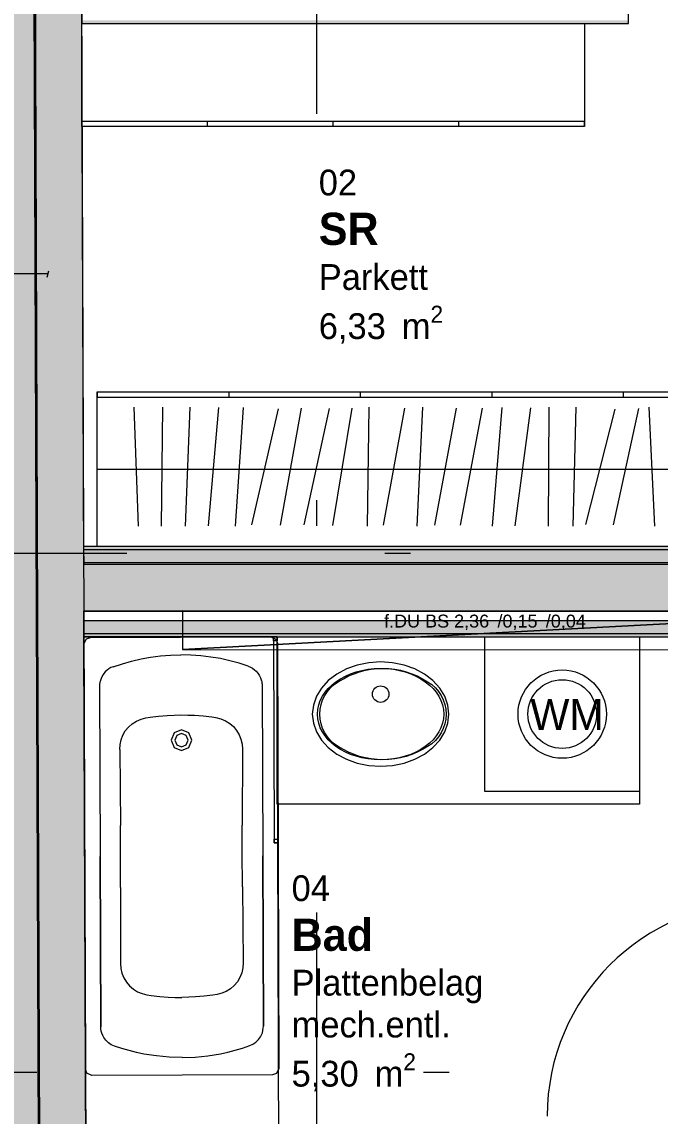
# Model space of a CAD drawing. Header units: metres. Extents: x -4 to 206, y -18 to 45.
# Drawn here: x 0.093 to 2.568, y -8.185 to -3.939 of the extents above; entities that cross this region are included whole.
import ezdxf

# ---------------------------------------------------------------- set-up
doc = ezdxf.new("R2010")
doc.units = ezdxf.units.M
doc.header["$MEASUREMENT"] = 0
for name, pattern in [('Achse', [0.004, 0.002, -0.001, 0, -0.001]), ('Punkt 1_1', [0.075, 0.025, -0.05]), ('Schnittlinie', [0.006, 0.003, -0.0015, 0, -0.0015]), ('Untersicht', [0.001, 0.0005, -0.0005])]:
    doc.linetypes.add(name, pattern=pattern)
for name, color, linetype in [('3._3.Stock PP STG1_1_000 Achsraster', 7, 'Continuous'), ('3._3.Stock PP STG1_1_110 Wand Aussen', 7, 'Continuous'), ('3._3.Stock PP STG1_1_120 Wand Innen tragend', 7, 'Continuous'), ('3._3.Stock PP STG1_1_130 Wand Innen', 7, 'Continuous'), ('3._3.Stock PP STG1_1_210 Decke', 7, 'Continuous'), ('3._3.Stock PP STG1_1_220 Bodenaufbau', 7, 'Continuous'), ('3._3.Stock PP STG1_1_270 Deckendurchbruchsymbol', 7, 'Continuous'), ('3._3.Stock PP STG1_1_510 Möblierung', 7, 'Continuous'), ('3._3.Stock PP STG1_1_540 Sanitäreinrichtung', 7, 'Continuous'), ('3._3.Stock PP STG1_1_810 Raum', 7, 'Continuous'), ('3._3.Stock PP STG1_1_815 Raumbegrenzung', 7, 'Continuous'), ('3._3.Stock PP STG1_1_851 Marker Schnitt', 7, 'Continuous'), ('3._3.Stock PP STG1_1_915 Allgemein Beschriftung.x', 7, 'Continuous')]:
    doc.layers.add(name, color=color, linetype=linetype)
doc.styles.add('ERSTELLTER_STIL_1', font='arial.ttf')
doc.styles.add('ERSTELLTER_STIL_2', font='')
doc.styles.add('ERSTELLTER_STIL_6', font='')
doc.styles.add('ERSTELLTER_STIL_7', font='')
doc.styles.get('ERSTELLTER_STIL_2').set_extended_font_data('Eurostile')
doc.styles.get('ERSTELLTER_STIL_6').set_extended_font_data('Eurostile', bold=True)
doc.styles.get('ERSTELLTER_STIL_7').set_extended_font_data('Muli')
doc.linetypes.add('Grenze Bundesland', pattern='A,0,[2,415_260415_PP_VA_1_6 3 St1.Shx,S=1.5873e-05,R=0,X=0,Y=0],-0.003,0', length=0.003)

msp = doc.modelspace()

# ---------------------------------------------------------------- hatches: boundary and pattern name
at = {"layer": '3._3.Stock PP STG1_1_110 Wand Aussen', "linetype": 'Continuous', "lineweight": 13, "true_color": 0xff6400}
msp.add_hatch(color=30, dxfattribs=at).paths.add_polyline_path([(0.1795, -14.875), (0.1255, -0.125), (0.0055, -0.125), (0.0595, -14.875)])
at = {"layer": '3._3.Stock PP STG1_1_110 Wand Aussen', "linetype": 'Continuous', "lineweight": 0, "true_color": 0x373737}
msp.add_hatch(color=250, dxfattribs=at).paths.add_polyline_path([(0.1845, -14.87), (0.1305, -0.13), (0.1255, -0.13), (0.1795, -14.87)])
at = {"layer": '3._3.Stock PP STG1_1_110 Wand Aussen', "linetype": 'Continuous', "lineweight": 13, "true_color": 0x3f7f02}
msp.add_hatch(color=76, dxfattribs=at).paths.add_polyline_path([(0.3111, -0.31), (0.1311, -0.31), (0.1839, -14.69), (0.3639, -14.69)])
at = {"layer": '3._3.Stock PP STG1_1_120 Wand Innen tragend', "linetype": 'Continuous', "lineweight": 13, "true_color": 0xfb02fe}
msp.add_hatch(color=6, dxfattribs=at).paths.add_polyline_path([(3.445, -5.975), (0.3319, -5.975), (0.332, -5.9875), (3.445, -5.9875)])
at = {"layer": '3._3.Stock PP STG1_1_120 Wand Innen tragend', "linetype": 'Continuous', "lineweight": 13, "true_color": 0xffaa00}
msp.add_hatch(color=40, dxfattribs=at).paths.add_polyline_path([(3.445, -5.9875), (0.332, -5.9875), (0.3321, -6.0375), (3.445, -6.0375)])
at = {"layer": '3._3.Stock PP STG1_1_120 Wand Innen tragend', "linetype": 'Continuous', "lineweight": 13, "true_color": 0x3f7f02}
msp.add_hatch(color=76, dxfattribs=at).paths.add_polyline_path([(3.445, -6.045), (0.3322, -6.045), (0.3328, -6.225), (3.445, -6.225)])
at = {"layer": '3._3.Stock PP STG1_1_130 Wand Innen', "linetype": 'Continuous', "lineweight": 13, "true_color": 0xfb02fe}
for points in [[(0.3245, -3.945), (2.445, -3.945), (2.445, -3.9325), (0.3244, -3.9325)], [(0.3332, -6.325), (2.985, -6.325), (2.985, -6.3125), (0.3331, -6.3125)]]:
    msp.add_hatch(color=6, dxfattribs=at).paths.add_polyline_path(points)
at = {"layer": '3._3.Stock PP STG1_1_130 Wand Innen', "linetype": 'Continuous', "lineweight": 13, "true_color": 0xffaa00}
msp.add_hatch(color=40, dxfattribs=at).paths.add_polyline_path([(0.3331, -6.3125), (2.985, -6.3125), (2.985, -6.2625), (0.333, -6.2625)])

# ---------------------------------------------------------------- linework, layer by layer
at = {"layer": '3._3.Stock PP STG1_1_000 Achsraster', "color": 5, "linetype": 'Achse', "lineweight": 0, "ltscale": 1000}
msp.add_line((-1.5, -6), (21, -6), dxfattribs=at)
at = {"layer": '3._3.Stock PP STG1_1_110 Wand Aussen', "color": 7, "linetype": 'Continuous', "lineweight": 13, "ltscale": 1000}
msp.add_line((0.1255, -0.13), (0.1795, -14.87), dxfattribs=at)
at = {"layer": '3._3.Stock PP STG1_1_110 Wand Aussen', "color": 7, "linetype": 'Continuous', "lineweight": 18, "ltscale": 1000}
msp.add_line((0.1311, -0.31), (0.1839, -14.69), dxfattribs=at)
at = {"layer": '3._3.Stock PP STG1_1_110 Wand Aussen', "color": 7, "linetype": 'Continuous', "lineweight": 18, "ltscale": 1000, "flags": 128}
for points in [[(0.3322, -6.045), (0.3111, -0.31)], [(0.3639, -14.69), (0.3328, -6.225)]]:
    msp.add_lwpolyline(points, dxfattribs=at)
at = {"layer": '3._3.Stock PP STG1_1_120 Wand Innen tragend', "color": 7, "linetype": 'Continuous', "lineweight": 13, "ltscale": 1000}
for p, q in [((3.445, -5.9875), (0.332, -5.9875)), ((3.445, -6.0375), (0.3321, -6.0375))]:
    msp.add_line(p, q, dxfattribs=at)
at = {"layer": '3._3.Stock PP STG1_1_120 Wand Innen tragend', "color": 7, "linetype": 'Continuous', "lineweight": 18, "ltscale": 1000}
msp.add_line((3.445, -6.045), (0.3322, -6.045), dxfattribs=at)
at = {"layer": '3._3.Stock PP STG1_1_120 Wand Innen tragend', "color": 7, "linetype": 'Continuous', "lineweight": 13, "ltscale": 1000, "flags": 128}
for points in [[(3.445, -5.975), (0.3319, -5.975)], [(0.3319, -5.975), (0.332, -5.9875)], [(0.332, -5.9875), (0.3321, -6.0375)], [(0.3321, -6.0375), (0.3322, -6.045)]]:
    msp.add_lwpolyline(points, dxfattribs=at)
at = {"layer": '3._3.Stock PP STG1_1_120 Wand Innen tragend', "color": 7, "linetype": 'Continuous', "lineweight": 18, "ltscale": 1000, "flags": 128}
msp.add_lwpolyline([(0.3328, -6.225), (3.445, -6.225)], dxfattribs=at)
at = {"layer": '3._3.Stock PP STG1_1_130 Wand Innen', "color": 7, "linetype": 'Continuous', "lineweight": 18, "ltscale": 1000}
for p, q in [((2.985, -6.2625), (0.333, -6.2625)), ((0.3331, -6.3125), (2.985, -6.3125))]:
    msp.add_line(p, q, dxfattribs=at)
at = {"layer": '3._3.Stock PP STG1_1_130 Wand Innen', "color": 7, "linetype": 'Continuous', "lineweight": 18, "ltscale": 1000, "flags": 128}
for points in [[(0.3241, -3.845), (0.3245, -3.945)], [(2.445, -3.945), (2.445, -3.845)], [(0.3245, -3.945), (2.445, -3.945)], [(2.985, -6.225), (0.3328, -6.225)], [(0.3328, -6.225), (0.3332, -6.325)], [(0.3332, -6.325), (2.985, -6.325)]]:
    msp.add_lwpolyline(points, dxfattribs=at)
at = {"layer": '3._3.Stock PP STG1_1_130 Wand Innen', "color": 7, "linetype": 'Continuous', "lineweight": 13, "ltscale": 1000}
msp.add_arc((2.96, -8.185), 0.83, 90, 180, dxfattribs=at)
at = {"layer": '3._3.Stock PP STG1_1_210 Decke', "color": 7, "linetype": 'Continuous', "lineweight": 13, "ltscale": 1000, "true_color": 0xf4f4f4, "flags": 128}
msp.add_lwpolyline([(3.625, -0.13), (0.1305, -0.13), (0.1845, -14.87), (5.505, -14.87), (5.505, -15.84), (13.475, -15.84), (13.475, -14.87), (18.8055, -14.87), (18.8546, -0.13), (15.325, -0.13), (15.325, -0.53), (12.96, -0.53), (12.96, 0.67), (6.02, 0.67), (6.02, -0.53), (3.625, -0.53)], close=True, dxfattribs=at)
msp.add_lwpolyline([(3.625, -0.13), (0.1305, -0.13), (0.1845, -14.87), (5.505, -14.87), (5.505, -15.84), (13.475, -15.84), (13.475, -14.87), (18.8055, -14.87), (18.8546, -0.13), (15.325, -0.13), (15.325, -0.53), (12.96, -0.53), (12.96, 0.67), (6.02, 0.67), (6.02, -0.53), (3.625, -0.53)], close=True, dxfattribs=at)
msp.add_lwpolyline([(3.625, -0.13), (0.1305, -0.13), (0.1845, -14.87), (5.505, -14.87), (5.505, -15.84), (13.475, -15.84), (13.475, -14.87), (18.8055, -14.87), (18.8546, -0.13), (15.325, -0.13), (15.325, -0.53), (12.96, -0.53), (12.96, 0.67), (6.02, 0.67), (6.02, -0.53), (3.625, -0.53)], close=True, dxfattribs=at)
at = {"layer": '3._3.Stock PP STG1_1_220 Bodenaufbau', "color": 7, "linetype": 'Continuous', "lineweight": 13, "ltscale": 1000, "true_color": 0xf4f4f4, "flags": 128}
msp.add_lwpolyline([(3.445, -0.31), (0.3111, -0.31), (0.3639, -14.69), (5.685, -14.69), (5.685, -15.66), (13.295, -15.66), (13.295, -14.69), (18.6261, -14.69), (18.674, -0.31), (15.505, -0.31), (15.505, -0.71), (12.78, -0.71), (12.78, 0.49), (6.2, 0.49), (6.2, -0.71), (3.445, -0.71)], close=True, dxfattribs=at)
at = {"layer": '3._3.Stock PP STG1_1_270 Deckendurchbruchsymbol', "color": 1, "linetype": 'Continuous', "lineweight": 0, "ltscale": 1000, "flags": 128}
for points in [[(2.9548, -6.2548), (3.075, -6.225), (0.715, -6.2248), (0.715, -6.3748)], [(0.715, -6.3748), (3.075, -6.375), (3.075, -6.225), (2.9548, -6.2548)]]:
    msp.add_lwpolyline(points, close=True, dxfattribs=at)
at = {"layer": '3._3.Stock PP STG1_1_510 Möblierung', "color": 8, "linetype": 'Continuous', "lineweight": 13, "ltscale": 1000, "true_color": 0x7e7f7f}
for p, q in [((2.2749, -4.325), (0.3245, -4.325)), ((0.8121, -4.345), (0.8121, -4.325)), ((1.2997, -4.345), (1.2997, -4.325)), ((1.7873, -4.345), (1.7873, -4.325)), ((2.2749, -4.345), (2.2749, -4.325)), ((0.385, -5.375), (0.385, -5.395)), ((0.895, -5.375), (0.895, -5.395)), ((1.405, -5.375), (1.405, -5.395)), ((1.915, -5.375), (1.915, -5.395)), ((2.425, -5.375), (2.425, -5.395)), ((0.385, -5.395), (3.445, -5.395)), ((0.5261, -5.4343), (0.5439, -5.8957)), ((0.6374, -5.4341), (0.6326, -5.8959)), ((0.7437, -5.4343), (0.7263, -5.8957)), ((0.8547, -5.435), (0.8153, -5.895)), ((0.9506, -5.4347), (0.9194, -5.8953)), ((1.438, -5.4342), (1.432, -5.8958)), ((1.6461, -5.4344), (1.6239, -5.8956)), ((1.9535, -5.4349), (1.9165, -5.8951)), ((2.1362, -5.4341), (2.1338, -5.8959)), ((2.2406, -5.4342), (2.2294, -5.8958)), ((2.5242, -5.4344), (2.5458, -5.8956)), ((1.0865, -5.4399), (0.9835, -5.8901)), ((1.1751, -5.4376), (1.0949, -5.8924)), ((1.2843, -5.4395), (1.1857, -5.8905)), ((1.3723, -5.4372), (1.2977, -5.8928)), ((1.5765, -5.4379), (1.4935, -5.8921)), ((1.7769, -5.438), (1.6931, -5.892)), ((1.8772, -5.438), (1.7928, -5.892)), ((2.0658, -5.4362), (2.0042, -5.8938)), ((2.3921, -5.4413), (2.2779, -5.8887)), ((2.484, -5.4394), (2.386, -5.8906)), ((0.385, -5.675), (3.445, -5.675))]:
    msp.add_line(p, q, dxfattribs=at)
at = {"layer": '3._3.Stock PP STG1_1_510 Möblierung', "color": 8, "linetype": 'Continuous', "lineweight": 13, "ltscale": 1000, "true_color": 0x7e7f7f, "flags": 128}
for points in [[(2.2749, -4.345), (0.3245, -4.345), (0.3245, -3.945), (2.2749, -3.945)], [(0.385, -5.375), (3.445, -5.375), (3.445, -5.975), (0.385, -5.975)]]:
    msp.add_lwpolyline(points, close=True, dxfattribs=at)
at = {"layer": '3._3.Stock PP STG1_1_540 Sanitäreinrichtung', "color": 150, "linetype": 'Continuous', "lineweight": 13, "ltscale": 1000, "true_color": 0x0f7ffe}
for p, q in [((1.0682, -6.34), (1.0682, -6.325)), ((1.0682, -6.325), (1.0832, -6.325)), ((1.0832, -6.325), (1.0832, -6.34)), ((1.0832, -6.34), (1.0682, -6.34)), ((0.5181, -6.4192), (0.5546, -6.4109)), ((0.5546, -6.4109), (0.5914, -6.4043)), ((0.5914, -6.4043), (0.6302, -6.3992)), ((0.6302, -6.3992), (0.6693, -6.3962)), ((0.6693, -6.3962), (0.7084, -6.395)), ((0.7476, -6.3959), (0.7084, -6.395)), ((0.7867, -6.3987), (0.7476, -6.3959)), ((0.8256, -6.4034), (0.7867, -6.3987)), ((0.8624, -6.4098), (0.8256, -6.4034)), ((0.899, -6.4178), (0.8624, -6.4098)), ((0.4301, -6.4493), (0.4227, -6.4547)), ((0.4381, -6.4447), (0.4301, -6.4493)), ((0.4466, -6.4411), (0.4381, -6.4447)), ((0.4466, -6.4411), (0.4821, -6.4293)), ((0.4821, -6.4293), (0.5181, -6.4192)), ((0.935, -6.4277), (0.899, -6.4178)), ((0.9706, -6.4392), (0.935, -6.4277)), ((0.9706, -6.4392), (0.9791, -6.4427)), ((0.9791, -6.4427), (0.9871, -6.4473)), ((0.9871, -6.4473), (0.9946, -6.4526)), ((0.9946, -6.4526), (1.0014, -6.4589)), ((0.3994, -6.4865), (0.3956, -6.4981)), ((0.4048, -6.4756), (0.3994, -6.4865)), ((0.4099, -6.468), (0.4048, -6.4756)), ((0.4159, -6.461), (0.4099, -6.468)), ((0.4227, -6.4547), (0.4159, -6.461)), ((1.0014, -6.4589), (1.0075, -6.4658)), ((1.0075, -6.4658), (1.0127, -6.4734)), ((1.0127, -6.4734), (1.0182, -6.4843)), ((1.0182, -6.4843), (1.022, -6.4958)), ((1.022, -6.4958), (1.0227, -6.4989)), ((0.3935, -6.5139), (0.3934, -6.5171)), ((0.3934, -6.5171), (0.3983, -7.838)), ((0.3937, -6.5107), (0.3935, -6.5139)), ((0.394, -6.5075), (0.3937, -6.5107)), ((0.3944, -6.5044), (0.394, -6.5075)), ((0.395, -6.5012), (0.3944, -6.5044)), ((0.3956, -6.4981), (0.395, -6.5012)), ((1.0227, -6.4989), (1.0233, -6.5021)), ((1.0233, -6.5021), (1.0237, -6.5052)), ((1.0237, -6.5052), (1.0241, -6.5084)), ((1.0241, -6.5084), (1.0242, -6.5116)), ((1.0242, -6.5116), (1.0243, -6.5148)), ((1.0243, -6.5148), (1.0292, -7.8357)), ((0.5059, -6.6752), (0.5204, -6.6624)), ((0.5204, -6.6624), (0.5367, -6.6519)), ((0.5367, -6.6519), (0.5545, -6.6443)), ((0.5545, -6.6443), (0.5734, -6.6396)), ((0.5734, -6.6396), (0.5894, -6.6371)), ((0.5894, -6.6371), (0.6229, -6.633)), ((0.6229, -6.633), (0.6564, -6.6301)), ((0.6564, -6.6301), (0.6828, -6.6288)), ((0.6828, -6.6288), (0.7093, -6.6283)), ((0.7093, -6.6283), (0.7358, -6.6286)), ((0.7358, -6.6286), (0.7622, -6.6297)), ((0.7622, -6.6297), (0.7958, -6.6323)), ((0.7958, -6.6323), (0.8292, -6.6362)), ((0.8292, -6.6362), (0.8453, -6.6386)), ((0.8453, -6.6386), (0.8642, -6.6432)), ((0.8642, -6.6432), (0.882, -6.6507)), ((0.882, -6.6507), (0.8985, -6.661)), ((0.8985, -6.661), (0.913, -6.6737)), ((0.4772, -6.7245), (0.4841, -6.7067)), ((0.4841, -6.7067), (0.4936, -6.6903)), ((0.4936, -6.6903), (0.5059, -6.6752)), ((0.913, -6.6737), (0.9254, -6.6887)), ((0.9254, -6.6887), (0.935, -6.7051)), ((0.935, -6.7051), (0.9421, -6.7228)), ((0.4719, -6.7622), (0.4731, -6.7431)), ((0.4731, -6.7431), (0.4772, -6.7245)), ((0.9421, -6.7228), (0.9463, -6.7413)), ((0.9463, -6.7413), (0.9477, -6.7604)), ((0.4719, -6.7622), (0.4746, -7.0573)), ((0.9477, -6.7604), (0.9472, -7.0556)), ((0.4753, -7.1629), (0.4746, -7.0573)), ((0.9472, -7.1611), (0.9472, -7.0556)), ((1.0707, -7.125), (1.0706, -7.11)), ((1.0706, -7.11), (1.0856, -7.11)), ((1.0857, -7.125), (1.0707, -7.125)), ((1.0856, -7.11), (1.0857, -7.125)), ((0.4754, -7.2972), (0.4753, -7.1629)), ((0.9481, -7.2955), (0.9472, -7.1611)), ((1.0292, -7.8357), (1.0267, -7.1752)), ((0.3983, -7.838), (0.3959, -7.1775)), ((0.4754, -7.2972), (0.4749, -7.5923)), ((0.9481, -7.2955), (0.9508, -7.5906)), ((0.4749, -7.5923), (0.4763, -7.6116)), ((0.9508, -7.5906), (0.9495, -7.6099)), ((0.4763, -7.6116), (0.4807, -7.6304)), ((0.4807, -7.6304), (0.488, -7.6485)), ((0.9453, -7.6287), (0.9381, -7.6468)), ((0.9495, -7.6099), (0.9453, -7.6287)), ((0.488, -7.6485), (0.4979, -7.665)), ((0.4979, -7.665), (0.5105, -7.6799)), ((0.5105, -7.6799), (0.5249, -7.6923)), ((0.9158, -7.6784), (0.9015, -7.6909)), ((0.9283, -7.6635), (0.9158, -7.6784)), ((0.9381, -7.6468), (0.9283, -7.6635)), ((0.5249, -7.6923), (0.5412, -7.7024)), ((0.5412, -7.7024), (0.5587, -7.7097)), ((0.5587, -7.7097), (0.5773, -7.7141)), ((0.5773, -7.7141), (0.5934, -7.7165)), ((0.5934, -7.7165), (0.6269, -7.7204)), ((0.6269, -7.7204), (0.6604, -7.723)), ((0.6604, -7.723), (0.6869, -7.7241)), ((0.6869, -7.7241), (0.7133, -7.7245)), ((0.7398, -7.724), (0.7133, -7.7245)), ((0.7662, -7.7226), (0.7398, -7.724)), ((0.7997, -7.7198), (0.7662, -7.7226)), ((0.8332, -7.7157), (0.7997, -7.7198)), ((0.8493, -7.7131), (0.8332, -7.7157)), ((0.8678, -7.7085), (0.8493, -7.7131)), ((0.8853, -7.7011), (0.8678, -7.7085)), ((0.9015, -7.6909), (0.8853, -7.7011)), ((0.3988, -7.8467), (0.3983, -7.838)), ((0.4002, -7.8552), (0.3988, -7.8467)), ((0.4026, -7.8636), (0.4002, -7.8552)), ((1.0251, -7.8613), (1.0273, -7.8529)), ((1.0273, -7.8529), (1.0287, -7.8443)), ((1.0287, -7.8443), (1.0292, -7.8357)), ((0.4058, -7.8717), (0.4026, -7.8636)), ((0.4099, -7.8793), (0.4058, -7.8717)), ((0.4181, -7.8905), (0.4099, -7.8793)), ((0.428, -7.9001), (0.4181, -7.8905)), ((0.9885, -7.9058), (0.9999, -7.898)), ((0.9999, -7.898), (1.0098, -7.8883)), ((1.0098, -7.8883), (1.0178, -7.8771)), ((1.0178, -7.8771), (1.0219, -7.8694)), ((1.0219, -7.8694), (1.0251, -7.8613)), ((0.4394, -7.9079), (0.428, -7.9001)), ((0.452, -7.9135), (0.4394, -7.9079)), ((0.4799, -7.9228), (0.452, -7.9135)), ((0.5082, -7.9309), (0.4799, -7.9228)), ((0.5367, -7.938), (0.5082, -7.9309)), ((0.5654, -7.944), (0.5367, -7.938)), ((0.8628, -7.9429), (0.8915, -7.9367)), ((0.8915, -7.9367), (0.92, -7.9294)), ((0.92, -7.9294), (0.9482, -7.921)), ((0.9482, -7.921), (0.976, -7.9116)), ((0.976, -7.9116), (0.9885, -7.9058)), ((0.6147, -7.9517), (0.5654, -7.944)), ((0.6643, -7.9563), (0.6147, -7.9517)), ((0.7142, -7.9577), (0.6643, -7.9563)), ((0.7142, -7.9577), (0.764, -7.9559)), ((0.764, -7.9559), (0.8136, -7.951)), ((0.8136, -7.951), (0.8628, -7.9429))]:
    msp.add_line(p, q, dxfattribs=at)
at = {"layer": '3._3.Stock PP STG1_1_540 Sanitäreinrichtung', "color": 150, "linetype": 'Continuous', "lineweight": 13, "ltscale": 1000, "true_color": 0x0f7ffe, "flags": 128}
for points in [[(0.3332, -6.325), (0.3405, -8.325), (1.0894, -8.325), (1.0832, -6.325)], [(1.0682, -6.325), (1.0682, -6.34), (1.0706, -7.11), (1.0707, -7.125), (1.0857, -7.125), (1.0856, -7.11), (1.0832, -6.34), (1.0832, -6.325)], [(2.4882, -6.975), (1.0832, -6.975), (1.0832, -6.325), (2.4882, -6.325)], [(0.7112, -6.6864), (0.6829, -6.6982), (0.6713, -6.7265), (0.6832, -6.7548), (0.7115, -6.7664), (0.7397, -6.7545), (0.7513, -6.7262), (0.7395, -6.698)]]:
    msp.add_lwpolyline(points, close=True, dxfattribs=at)
for points in [[(0.3449, -8.0183), (0.3393, -8.0027), (0.3333, -6.3528), (0.3426, -6.3332), (0.3582, -6.3277), (1.0582, -6.3251), (1.0778, -6.3344)], [(1.0778, -6.3344), (1.0833, -6.35), (1.0893, -8)], [(0.7112, -6.7004), (0.6929, -6.7081), (0.6853, -6.7265), (0.693, -6.7448)], [(0.693, -6.7448), (0.7114, -6.7524), (0.7298, -6.7447), (0.7374, -6.7263), (0.7296, -6.7079)], [(0.7296, -6.7079), (0.7112, -6.7004)], [(1.08, -8.0196), (1.0644, -8.0251), (0.3644, -8.0276), (0.3449, -8.0183)], [(1.0893, -8), (1.08, -8.0196)]]:
    msp.add_lwpolyline(points, dxfattribs=at)
at = {"layer": '3._3.Stock PP STG1_1_540 Sanitäreinrichtung', "color": 150, "linetype": 'Punkt 1_1', "lineweight": 13, "ltscale": 1000, "true_color": 0x0f7ffe, "flags": 128}
msp.add_lwpolyline([(2.4882, -6.325), (2.4882, -6.925), (1.8882, -6.925), (1.8882, -6.325)], close=True, dxfattribs=at)
at = {"layer": '3._3.Stock PP STG1_1_540 Sanitäreinrichtung', "color": 150, "linetype": 'Grenze Bundesland', "lineweight": 13, "ltscale": 1000, "true_color": 0x0f7ffe, "flags": 128}
msp.add_lwpolyline([(1.484, -6.4225), (1.438, -6.4256), (1.3934, -6.4347), (1.3515, -6.4496), (1.3137, -6.4699), (1.281, -6.4948), (1.2545, -6.5238), (1.235, -6.5557), (1.223, -6.5898), (1.219, -6.625), (1.223, -6.6602), (1.235, -6.6943), (1.2545, -6.7263), (1.281, -6.7552), (1.3137, -6.7801), (1.3515, -6.8004), (1.3934, -6.8153), (1.438, -6.8244), (1.484, -6.8275), (1.53, -6.8244), (1.5747, -6.8153), (1.6165, -6.8004), (1.6544, -6.7801), (1.687, -6.7552), (1.7135, -6.7263), (1.733, -6.6943), (1.745, -6.6602), (1.749, -6.625), (1.745, -6.5898), (1.733, -6.5557), (1.7135, -6.5238), (1.687, -6.4948), (1.6544, -6.4699), (1.6165, -6.4496), (1.5747, -6.4347), (1.53, -6.4256)], close=True, dxfattribs=at)
at = {"layer": '3._3.Stock PP STG1_1_540 Sanitäreinrichtung', "color": 150, "linetype": 'Continuous', "lineweight": 13, "ltscale": 1000, "true_color": 0x0f7ffe, "flags": 128}
msp.add_lwpolyline([(1.493, -6.4475, -0.146813), (1.6662, -6.4995, -0.265687), (1.738, -6.625, -0.265687), (1.6662, -6.7505, -0.146813), (1.493, -6.8025, -0.146813), (1.3197, -6.7505, -0.265687), (1.248, -6.625, -0.265687), (1.3197, -6.4995, -0.146813)], format="xyb", close=True, dxfattribs=at)
at = {"layer": '3._3.Stock PP STG1_1_540 Sanitäreinrichtung', "color": 150, "linetype": 'Punkt 1_1', "lineweight": 13, "ltscale": 1000, "true_color": 0x0f7ffe}
for radius in [0.1714, 0.1333]:
    msp.add_circle((2.1882, -6.625), radius, dxfattribs=at)
at = {"layer": '3._3.Stock PP STG1_1_540 Sanitäreinrichtung', "color": 150, "linetype": 'Continuous', "lineweight": 13, "ltscale": 1000, "true_color": 0x0f7ffe}
msp.add_circle((1.484, -6.5475), 0.032, dxfattribs=at)
msp.add_ellipse((1.484, -6.625), major_axis=(0.245, 0), ratio=0.72449, dxfattribs=at)
at = {"layer": '3._3.Stock PP STG1_1_815 Raumbegrenzung', "color": 8, "linetype": 'Untersicht', "lineweight": 13, "ltscale": 1000, "flags": 128}
msp.add_lwpolyline([(3.445, -3.945), (2.445, -3.945)], dxfattribs=at)
at = {"layer": '3._3.Stock PP STG1_1_851 Marker Schnitt', "color": 7, "linetype": 'Schnittlinie', "lineweight": 13, "ltscale": 1000}
for p, q in [((1.235, 4.805), (1.235, -18)), ((-2.85, -8.015), (14.6743, -8.015))]:
    msp.add_line(p, q, dxfattribs=at)
at = {"layer": '3._3.Stock PP STG1_1_915 Allgemein Beschriftung.x', "color": 7, "linetype": 'Continuous', "lineweight": 13, "ltscale": 1000}
for p, q in [((0.1942, -4.9171), (-0.0944, -4.9171)), ((0.1909, -4.9296), (0.1976, -4.9046))]:
    msp.add_line(p, q, dxfattribs=at)

# ---------------------------------------------------------------- texts
at = {"layer": '3._3.Stock PP STG1_1_270 Deckendurchbruchsymbol', "color": 1, "linetype": 'Continuous', "lineweight": 0, "insert": (1.895, -6.3036), "char_height": 0.05, "attachment_point": 8, "rotation": 359.9959, "style": 'ERSTELLTER_STIL_1'}
msp.add_mtext('\\A1;{\\pqc;\\pt0;\\fArial|b0|i0|c0|p0;\\W1.000000;f.DU BS 2,36\\fArial|b0|i0|c0|p0;\\W1.000000;\\A1{\\H.66x;\\S^  ;}\\fArial|b0|i0|c0|p0;\\W1.000000; /0,15\\fArial|b0|i0|c0|p0;\\W1.000000;\\A1{\\H.66x;\\S^  ;}\\fArial|b0|i0|c0|p0;\\W1.000000; /0,04\\fArial|b0|i0|c0|p0;\\W1.000000;\\A1{\\H.66x;\\S^  ;}}', dxfattribs=at)
at = {"layer": '3._3.Stock PP STG1_1_540 Sanitäreinrichtung', "color": 150, "linetype": 'Continuous', "lineweight": 13, "true_color": 0x0f7ffe, "insert": (2.3496, -6.6267), "char_height": 0.12, "attachment_point": 6, "style": 'ERSTELLTER_STIL_7'}
msp.add_mtext('\\A1;{\\pqr;\\fMuli|b0|i0|c0|p0;\\W1.000000;WM}', dxfattribs=at)
at = {"layer": '3._3.Stock PP STG1_1_810 Raum', "color": 7, "linetype": 'Continuous', "lineweight": 13, "attachment_point": 1}
for s, insert, char_height, style in [('\\A1;{\\pql;\\pt0;\\fEurostile|b0|i0|c0|p0;\\W1.000000;02}', (1.2439, -4.5121), 0.1, 'ERSTELLTER_STIL_2'), ('\\A1;{\\pql;\\pt0;\\fEurostile|b1|i0|c0|p0;\\W1.000000;SR}', (1.2439, -4.6792), 0.125, 'ERSTELLTER_STIL_6'), ('\\A1;{\\pql;\\pt0;\\fEurostile|b0|i0|c0|p0;\\W1.000000;Parkett}', (1.2439, -4.8787), 0.1, 'ERSTELLTER_STIL_2'), ('\\A1;{\\pql;\\pt0,0.05;\\fEurostile|b0|i0|c0|p0;\\W1.000000;6,33\\fEurostile|b0|i0|c0|p0;\\W1.000000;\\A1{\\H.66x;\\S^  ;}\\fEurostile|b0|i0|c0|p0;\\W1.000000; m\\fEurostile|b0|i0|c0|p0;\\W1.000000;\\A1{\\H.66x;\\S2^  ;}}', (1.2439, -5.0402), 0.1, 'ERSTELLTER_STIL_2'), ('\\A1;{\\pql;\\pt0;\\fEurostile|b0|i0|c0|p0;\\W1.000000;04}', (1.1386, -7.2506), 0.1, 'ERSTELLTER_STIL_2'), ('\\A1;{\\pql;\\pt0;\\fEurostile|b1|i0|c0|p0;\\W1.000000;Bad}', (1.1386, -7.4188), 0.125, 'ERSTELLTER_STIL_6'), ('\\A1;{\\pql;\\pt0;\\fEurostile|b0|i0|c0|p0;\\W1.000000;Plattenbelag}', (1.1386, -7.6172), 0.1, 'ERSTELLTER_STIL_2'), ('\\A1;{\\pql;\\pt0;\\fEurostile|b0|i0|c0|p0;\\W1.000000;mech.entl.}', (1.1386, -7.7797), 0.1, 'ERSTELLTER_STIL_2'), ('\\A1;{\\pql;\\pt0,0.05;\\fEurostile|b0|i0|c0|p0;\\W1.000000;5,30\\fEurostile|b0|i0|c0|p0;\\W1.000000;\\A1{\\H.66x;\\S^  ;}\\fEurostile|b0|i0|c0|p0;\\W1.000000; m\\fEurostile|b0|i0|c0|p0;\\W1.000000;\\A1{\\H.66x;\\S2^  ;}}', (1.1386, -7.9412), 0.1, 'ERSTELLTER_STIL_2')]:
    msp.add_mtext(s, dxfattribs=dict(at, insert=insert, char_height=char_height, style=style))

doc.saveas('drawing.dxf')
